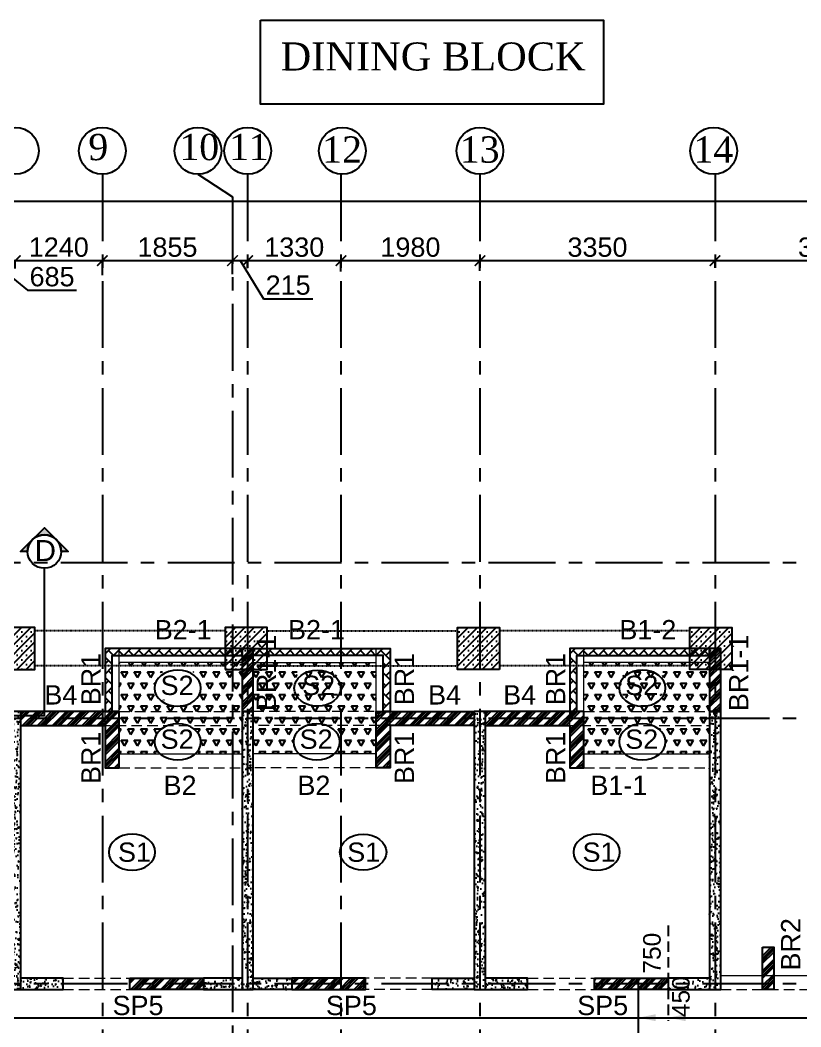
# Model space of a CAD drawing. Header units: inches. Extents: x -1898 to 127651, y -195120 to -109120.
# Drawn here: x 12201 to 23325, y -158818 to -144467 of the extents above; entities that cross this region are included whole.
import ezdxf
from ezdxf.enums import TextEntityAlignment as Align

# ---------------------------------------------------------------- set-up
doc = ezdxf.new("R2010")
doc.units = ezdxf.units.IN
doc.header["$MEASUREMENT"] = 0
for name, pattern in [('CENTER', [50.8, 31.75, -6.35, 6.35, -6.35]), ('DASHED2', [9.525, 6.35, -3.175]), ('Hidden', [3, 2, -1])]:
    doc.linetypes.add(name, pattern=pattern)
for name, color, linetype in [('1 SHEET', 7, 'Continuous'), ('160 R.C. WALL HAT', 8, 'Continuous'), ('160 R.C.WALL', 6, 'Continuous'), ('2', 5, 'Continuous'), ('5', 2, 'Continuous'), ('AR-Column', 40, 'Continuous'), ('AR-Hidden', 251, 'DASHED2'), ('BAL. PARAPET WALL', 4, 'Continuous'), ('BEAM TEXT', 4, 'Continuous'), ('DIM', 251, 'Continuous'), ('GIRD CIR', 1, 'Continuous'), ('GIRD TEXT', 4, 'Continuous'), ('GRID', 8, 'CENTER'), ('GRID DIM', 4, 'Continuous'), ('NON S.WALL HATCH', 8, 'Continuous'), ('NON STRUC R.C.WALL', 6, 'Continuous'), ('NON.STRUC.R.C.WALLS', 1, 'Continuous'), ('PARAPET WALL', 4, 'Continuous'), ('SEC TXT', 11, 'Continuous'), ('Section', 1, 'Continuous'), ('SLAB ARROW', 5, 'Continuous'), ('SLAB DIS', 32, 'Continuous'), ('SPANRAL BEAM', 3, 'Continuous'), ('SUNKEN', 8, 'Continuous')]:
    doc.layers.add(name, color=color, linetype=linetype)
for name, color, linetype, lineweight in [('BEAMS', 3, 'Continuous', 0), ('SLAB CIR', 1, 'Continuous', 25), ('SLAB TXT', 3, 'Continuous', 0)]:
    doc.layers.add(name, color=color, linetype=linetype, lineweight=lineweight)
doc.styles.add('T200', font='sanss___.ttf', dxfattribs={"height": 275})
doc.styles.add('T300', font='sanss___.ttf', dxfattribs={"height": 350})
doc.styles.add('T400', font='romantic.ttf')
doc.dimstyles.new('T 300', dxfattribs={"dimtxt": 275, "dimasz": 150, "dimexe": 1, "dimexo": 0, "dimgap": 50, "dimtad": 1, "dimdec": 0, "dimrnd": 5, "dimdsep": 46, "dimtxsty": 'T200', "dimblk": 'ARCHTICK', "dimcen": 2.5, "dimdle": 1, "dimclrd": 5, "dimclre": 253, "dimclrt": 4, "dimadec": 0, "dimazin": 0, "dimtfac": 1, "dimtdec": 0, "dimtmove": 2, "dimatfit": 3, "dimfxl": 0, "dimarcsym": 0})
pattern_1 = [(45, (2346260.05, -275504.5), (-106.066017, 106.066017), []), (45, (2346295.4, -275504.5), (-106.066017, 106.066017), []), (45, (2346330.76, -275504.5), (-106.066017, 106.066017), []), (45, (2346366.12, -275504.5), (-106.066017, 106.066017), [])]
pattern_2 = [(60, (2301842.9, -380682.11), (-93.75, 162.379763), [93.75, -93.75]), (120, (2301842.9, -380682.11), (-187.5, 1e-07), [93.75, -93.75]), (0, (2301796.02, -380600.92), (93.75, 162.379763), [93.75, -93.75])]
pattern_3 = [(315, (512043.72, 1971634.79), (143.684098, -4e-14), [304.8, -101.6]), (45, (512115.56, 1971562.95), (143.684098, -4e-14), [304.8, -101.6])]
pattern_4 = [(50, (2184721.52, 77472.34), (179.315046, -15.688034), [18.75, -206.25]), (355, (2184721.52, 77472.34), (-34.687833, 188.048033), [15, -165]), (100.4514445, (2184736.47, 77471.03), (144.627212, 172.359998), [15.935048, -175.285528]), (46.1842, (2184721.52, 77522.34), (266.810333, -41.37982), [28.125, -309.375]), (96.635635, (2184743.76, 77518.9), (233.665486, 243.52965), [23.902586, -262.92844]), (351.184164, (2184721.52, 77522.34), (233.665486, 243.52965), [22.5, -247.5]), (21, (2184746.52, 77509.84), (149.226763, -100.654723), [18.75, -206.25]), (326, (2184746.52, 77509.84), (60.828833, 181.287511), [15, -165]), (71.451445, (2184758.96, 77501.45), (210.055594, 80.632788), [15.935047, -175.285528]), (37.5, (2184721.524, 77472.34), (3.0399638, 83.2234635), [0, -163, 0, -167.5, 0, -165.625]), (7.5, (2184721.52, 77472.34), (65.7673844, 98.602928), [0, -95.5, 0, -159.25, 0, -63.125]), (327.5, (2184665.774, 77472.34), (133.455609, -5.638718), [0, -62.5, 0, -195, 0, -258.75]), (317.5, (2184640.77, 77472.34), (145.7965423, 25.0262456), [0, -81.25, 0, -129.5, 0, -183.75])]
pattern_5 = [(45, (-131825.64, 75915.45), (-66.29126, 66.29126), []), (45, (-131759.35, 75915.45), (-66.29126, 66.29126), [0, -93.75])]

# ---------------------------------------------------------------- blocks, each defined once
blk = doc.blocks.new('_ARCHTICK')
at = {"color": 0, "linetype": 'ByBlock', "const_width": 0.15}
blk.add_lwpolyline([(-0.5, -0.5), (0.5, 0.5)], dxfattribs=at)
blk = doc.blocks.new('*D679')
at = {"layer": 'Defpoints', "color": 0}
for p in [(86396, -147049), (3327, -147274, 15), (86396, -147274, 15)]:
    blk.add_point(p, dxfattribs=at)
at = {"layer": 'GRID DIM', "color": 5, "lineweight": -2}
blk.add_line((3326, -147049), (86397, -147049), dxfattribs=at)
at = {"layer": 'GRID DIM', "color": 253, "lineweight": -2}
for p, q in [((3327, -147274), (3327, -147048)), ((86396, -147274), (86396, -147048))]:
    blk.add_line(p, q, dxfattribs=at)
at = {"layer": 'GRID DIM', "color": 5, "lineweight": -2, "xscale": 150, "yscale": 150, "zscale": 150, "rotation": 180}
blk.add_blockref('_ARCHTICK', (3327, -147049), dxfattribs=at)
at = {"layer": 'GRID DIM', "color": 5, "lineweight": -2, "xscale": 150, "yscale": 150, "zscale": 150}
blk.add_blockref('_ARCHTICK', (86396, -147049), dxfattribs=at)
at = {"layer": 'GRID DIM', "color": 4, "insert": (44862, -146857), "char_height": 275, "attachment_point": 5, "style": 'T200'}
blk.add_mtext('83070', dxfattribs=at)
blk = doc.blocks.new('*D686')
at = {"layer": 'Defpoints', "color": 0}
for p in [(12132, -147896), (11447, -148017, 15), (12132, -148009, 15)]:
    blk.add_point(p, dxfattribs=at)
at = {"layer": 'GRID DIM', "color": 5, "lineweight": -2}
for p, q in [((11446, -147896), (12133, -147896)), ((11790, -147896), (12307, -148318)), ((12307, -148318), (13004, -148318))]:
    blk.add_line(p, q, dxfattribs=at)
at = {"layer": 'GRID DIM', "color": 253, "lineweight": -2}
for p, q in [((11447, -148017), (11447, -147895)), ((12132, -148009), (12132, -147895))]:
    blk.add_line(p, q, dxfattribs=at)
at = {"layer": 'GRID DIM', "color": 5, "lineweight": -2, "xscale": 150, "yscale": 150, "zscale": 150, "rotation": 180}
blk.add_blockref('_ARCHTICK', (11447, -147896), dxfattribs=at)
at = {"layer": 'GRID DIM', "color": 5, "lineweight": -2, "xscale": 150, "yscale": 150, "zscale": 150}
blk.add_blockref('_ARCHTICK', (12132, -147896), dxfattribs=at)
at = {"layer": 'GRID DIM', "color": 4, "insert": (12656, -148126), "char_height": 275, "attachment_point": 5, "style": 'T200'}
blk.add_mtext('685', dxfattribs=at)
blk = doc.blocks.new('*D687')
at = {"layer": 'Defpoints', "color": 0}
for p in [(13373, -147896), (12132, -148009, 15), (13373, -148104, 15)]:
    blk.add_point(p, dxfattribs=at)
at = {"layer": 'GRID DIM', "color": 5, "lineweight": -2}
blk.add_line((12131, -147896), (13374, -147896), dxfattribs=at)
at = {"layer": 'GRID DIM', "color": 253, "lineweight": -2}
for p, q in [((12132, -148009), (12132, -147895)), ((13373, -148104), (13373, -147895))]:
    blk.add_line(p, q, dxfattribs=at)
at = {"layer": 'GRID DIM', "color": 5, "lineweight": -2, "xscale": 150, "yscale": 150, "zscale": 150, "rotation": 180}
blk.add_blockref('_ARCHTICK', (12132, -147896), dxfattribs=at)
at = {"layer": 'GRID DIM', "color": 5, "lineweight": -2, "xscale": 150, "yscale": 150, "zscale": 150}
blk.add_blockref('_ARCHTICK', (13373, -147896), dxfattribs=at)
at = {"layer": 'GRID DIM', "color": 4, "insert": (12752, -147705), "char_height": 275, "attachment_point": 5, "style": 'T200'}
blk.add_mtext('1240', dxfattribs=at)
blk = doc.blocks.new('*D688')
at = {"layer": 'Defpoints', "color": 0}
for p in [(15227, -147896), (15227, -148087, 15), (13373, -148104, 15)]:
    blk.add_point(p, dxfattribs=at)
at = {"layer": 'GRID DIM', "color": 5, "lineweight": -2}
blk.add_line((13372, -147896), (15228, -147896), dxfattribs=at)
at = {"layer": 'GRID DIM', "color": 253, "lineweight": -2}
for p, q in [((13373, -148104), (13373, -147895)), ((15227, -148087), (15227, -147895))]:
    blk.add_line(p, q, dxfattribs=at)
at = {"layer": 'GRID DIM', "color": 5, "lineweight": -2, "xscale": 150, "yscale": 150, "zscale": 150, "rotation": 180}
blk.add_blockref('_ARCHTICK', (13373, -147896), dxfattribs=at)
at = {"layer": 'GRID DIM', "color": 5, "lineweight": -2, "xscale": 150, "yscale": 150, "zscale": 150}
blk.add_blockref('_ARCHTICK', (15227, -147896), dxfattribs=at)
at = {"layer": 'GRID DIM', "color": 4, "insert": (14300, -147705), "char_height": 275, "attachment_point": 5, "style": 'T200'}
blk.add_mtext('1855', dxfattribs=at)
blk = doc.blocks.new('*D689')
at = {"layer": 'Defpoints', "color": 0}
for p in [(15442, -147896), (15227, -148087, 15), (15442, -148005, 15)]:
    blk.add_point(p, dxfattribs=at)
at = {"layer": 'GRID DIM', "color": 5, "lineweight": -2}
for p, q in [((15226, -147896), (15443, -147896)), ((15335, -147896), (15670, -148438)), ((15670, -148438), (16371, -148438))]:
    blk.add_line(p, q, dxfattribs=at)
at = {"layer": 'GRID DIM', "color": 253, "lineweight": -2}
for p, q in [((15227, -148087), (15227, -147895)), ((15442, -148005), (15442, -147895))]:
    blk.add_line(p, q, dxfattribs=at)
at = {"layer": 'GRID DIM', "color": 5, "lineweight": -2, "xscale": 150, "yscale": 150, "zscale": 150, "rotation": 180}
blk.add_blockref('_ARCHTICK', (15227, -147896), dxfattribs=at)
at = {"layer": 'GRID DIM', "color": 5, "lineweight": -2, "xscale": 150, "yscale": 150, "zscale": 150}
blk.add_blockref('_ARCHTICK', (15442, -147896), dxfattribs=at)
at = {"layer": 'GRID DIM', "color": 4, "insert": (16020, -148246), "char_height": 275, "attachment_point": 5, "style": 'T200'}
blk.add_mtext('215', dxfattribs=at)
blk = doc.blocks.new('*D690')
at = {"layer": 'Defpoints', "color": 0}
for p in [(16772, -147896), (15442, -148005, 15), (16772, -148051, 15)]:
    blk.add_point(p, dxfattribs=at)
at = {"layer": 'GRID DIM', "color": 5, "lineweight": -2}
blk.add_line((15441, -147896), (16773, -147896), dxfattribs=at)
at = {"layer": 'GRID DIM', "color": 253, "lineweight": -2}
for p, q in [((15442, -148005), (15442, -147895)), ((16772, -148051), (16772, -147895))]:
    blk.add_line(p, q, dxfattribs=at)
at = {"layer": 'GRID DIM', "color": 5, "lineweight": -2, "xscale": 150, "yscale": 150, "zscale": 150, "rotation": 180}
blk.add_blockref('_ARCHTICK', (15442, -147896), dxfattribs=at)
at = {"layer": 'GRID DIM', "color": 5, "lineweight": -2, "xscale": 150, "yscale": 150, "zscale": 150}
blk.add_blockref('_ARCHTICK', (16772, -147896), dxfattribs=at)
at = {"layer": 'GRID DIM', "color": 4, "insert": (16107, -147705), "char_height": 275, "attachment_point": 5, "style": 'T200'}
blk.add_mtext('1330', dxfattribs=at)
blk = doc.blocks.new('*D691')
at = {"layer": 'Defpoints', "color": 0}
for p in [(18752, -147896), (16772, -148051, 15), (18752, -148042, 15)]:
    blk.add_point(p, dxfattribs=at)
at = {"layer": 'GRID DIM', "color": 5, "lineweight": -2}
blk.add_line((16771, -147896), (18753, -147896), dxfattribs=at)
at = {"layer": 'GRID DIM', "color": 253, "lineweight": -2}
for p, q in [((16772, -148051), (16772, -147895)), ((18752, -148042), (18752, -147895))]:
    blk.add_line(p, q, dxfattribs=at)
at = {"layer": 'GRID DIM', "color": 5, "lineweight": -2, "xscale": 150, "yscale": 150, "zscale": 150, "rotation": 180}
blk.add_blockref('_ARCHTICK', (16772, -147896), dxfattribs=at)
at = {"layer": 'GRID DIM', "color": 5, "lineweight": -2, "xscale": 150, "yscale": 150, "zscale": 150}
blk.add_blockref('_ARCHTICK', (18752, -147896), dxfattribs=at)
at = {"layer": 'GRID DIM', "color": 4, "insert": (17762, -147705), "char_height": 275, "attachment_point": 5, "style": 'T200'}
blk.add_mtext('1980', dxfattribs=at)
blk = doc.blocks.new('*D692')
at = {"layer": 'Defpoints', "color": 0}
for p in [(22102, -147896), (18752, -148042, 15), (22102, -147996, 15)]:
    blk.add_point(p, dxfattribs=at)
at = {"layer": 'GRID DIM', "color": 5, "lineweight": -2}
blk.add_line((18751, -147896), (22103, -147896), dxfattribs=at)
at = {"layer": 'GRID DIM', "color": 253, "lineweight": -2}
for p, q in [((18752, -148042), (18752, -147895)), ((22102, -147996), (22102, -147895))]:
    blk.add_line(p, q, dxfattribs=at)
at = {"layer": 'GRID DIM', "color": 5, "lineweight": -2, "xscale": 150, "yscale": 150, "zscale": 150, "rotation": 180}
blk.add_blockref('_ARCHTICK', (18752, -147896), dxfattribs=at)
at = {"layer": 'GRID DIM', "color": 5, "lineweight": -2, "xscale": 150, "yscale": 150, "zscale": 150}
blk.add_blockref('_ARCHTICK', (22102, -147896), dxfattribs=at)
at = {"layer": 'GRID DIM', "color": 4, "insert": (20427, -147705), "char_height": 275, "attachment_point": 5, "style": 'T200'}
blk.add_mtext('3350', dxfattribs=at)
blk = doc.blocks.new('*D693')
at = {"layer": 'Defpoints', "color": 0}
for p in [(25322, -147896), (22102, -147996, 15), (25322, -148052, 15)]:
    blk.add_point(p, dxfattribs=at)
at = {"layer": 'GRID DIM', "color": 5, "lineweight": -2}
blk.add_line((22101, -147896), (25323, -147896), dxfattribs=at)
at = {"layer": 'GRID DIM', "color": 253, "lineweight": -2}
for p, q in [((22102, -147996), (22102, -147895)), ((25322, -148052), (25322, -147895))]:
    blk.add_line(p, q, dxfattribs=at)
at = {"layer": 'GRID DIM', "color": 5, "lineweight": -2, "xscale": 150, "yscale": 150, "zscale": 150, "rotation": 180}
blk.add_blockref('_ARCHTICK', (22102, -147896), dxfattribs=at)
at = {"layer": 'GRID DIM', "color": 5, "lineweight": -2, "xscale": 150, "yscale": 150, "zscale": 150}
blk.add_blockref('_ARCHTICK', (25322, -147896), dxfattribs=at)
at = {"layer": 'GRID DIM', "color": 4, "insert": (23712, -147705), "char_height": 275, "attachment_point": 5, "style": 'T200'}
blk.add_mtext('3220', dxfattribs=at)
blk = doc.blocks.new('A$C02A55DAE')
at = {"layer": 'NON S.WALL HATCH'}
h = blk.add_hatch(dxfattribs=at)
h.set_pattern_fill('SACNCR', color=256, scale=1000)
h.set_pattern_definition(pattern_5)
h.paths.add_polyline_path([(6650, 600), (7250, 600), (7250, 1200), (6650, 1200)])
h = blk.add_hatch(dxfattribs=at)
h.set_pattern_fill('SACNCR', color=256, scale=1000)
h.set_pattern_definition(pattern_5)
h.paths.add_polyline_path([(9960, 600), (10560, 600), (10560, 1200), (9960, 1200)])
h = blk.add_hatch(dxfattribs=at)
h.set_pattern_fill('SACNCR', color=256, scale=1000)
h.set_pattern_definition(pattern_5)
h.paths.add_polyline_path([(13870, 600), (13270, 600), (13270, 1200), (13870, 1200)])
h = blk.add_hatch(dxfattribs=at)
h.set_pattern_fill('SACNCR', color=256, scale=1000)
h.set_pattern_definition(pattern_5)
h.paths.add_polyline_path([(17180, 600), (16580, 600), (16580, 1200), (17180, 1200)])
at = {"layer": 'AR-Column', "color": 4, "elevation": -29}
for points in [[(6650, 600), (7250, 600), (7250, 1200), (6650, 1200)], [(9960, 600), (10560, 600), (10560, 1200), (9960, 1200)], [(13870, 600), (13270, 600), (13270, 1200), (13870, 1200)], [(17180, 600), (16580, 600), (16580, 1200), (17180, 1200)]]:
    blk.add_lwpolyline(points, close=True, dxfattribs=at)
at = {"layer": 'AR-Hidden', "ltscale": 0.009}
for p, q in [((9960, 1150, -29), (7250, 1150, -29)), ((10560, 1150, -29), (13270, 1150, -29)), ((16580, 1150, -29), (13870, 1150, -29)), ((9960, 650, -29), (7250, 650, -29)), ((10560, 650, -29), (13270, 650, -29)), ((16580, 650, -29), (13870, 650, -29))]:
    blk.add_line(p, q, dxfattribs=at)

msp = doc.modelspace()

# ---------------------------------------------------------------- hatches: boundary and pattern name
at = {"layer": '160 R.C. WALL HAT'}
h = msp.add_hatch(dxfattribs=at)
h.set_pattern_fill('AR-CONC', color=256, scale=25)
h.set_pattern_definition(pattern_4)
h.paths.add_polyline_path([(12052.4, -158283.5), (12212.4, -158283.5), (12212.4, -154323.5), (12052.4, -154323.5)])
h = msp.add_hatch(dxfattribs=at)
h.set_pattern_fill('AR-CONC', color=256, scale=25)
h.set_pattern_definition(pattern_4)
h.paths.add_polyline_path([(15522.4, -154323.5), (15362.4, -154323.5), (15362.4, -158283.5), (15522.4, -158283.5)])
h = msp.add_hatch(dxfattribs=at)
h.set_pattern_fill('AR-CONC', color=256, scale=25)
h.set_pattern_definition(pattern_4)
h.paths.add_polyline_path([(18832.4, -154323.5), (18672.4, -154323.5), (18672.4, -158283.5), (18832.4, -158283.5)])
h = msp.add_hatch(dxfattribs=at)
h.set_pattern_fill('AR-CONC', color=256, scale=25)
h.set_pattern_definition(pattern_4)
h.paths.add_polyline_path([(22022.4, -158283.5), (22182.4, -158283.5), (22182.4, -154323.5), (22022.4, -154323.5)])
h = msp.add_hatch(dxfattribs=at)
h.set_pattern_fill('AR-CONC', color=256, scale=25)
h.set_pattern_definition(pattern_4)
h.paths.add_polyline_path([(12812.4, -158123.5), (12812.4, -158283.5), (12212.4, -158283.5), (12212.4, -158123.5)])
h = msp.add_hatch(dxfattribs=at)
h.set_pattern_fill('AR-CONC', color=256, scale=25)
h.set_pattern_definition(pattern_4)
h.paths.add_polyline_path([(15362.4, -158123.5), (14812.4, -158123.5), (14812.4, -158283.5), (15362.4, -158283.5)])
h = msp.add_hatch(dxfattribs=at)
h.set_pattern_fill('AR-CONC', color=256, scale=25)
h.set_pattern_definition(pattern_4)
h.paths.add_polyline_path([(16072.4, -158123.5), (15522.4, -158123.5), (15522.4, -158283.5), (16072.4, -158283.5)])
h = msp.add_hatch(dxfattribs=at)
h.set_pattern_fill('AR-CONC', color=256, scale=25)
h.set_pattern_definition(pattern_4)
h.paths.add_polyline_path([(18072.4, -158123.5), (18072.4, -158283.5), (18672.4, -158283.5), (18672.4, -158123.5)])
h = msp.add_hatch(dxfattribs=at)
h.set_pattern_fill('AR-CONC', color=256, scale=25)
h.set_pattern_definition(pattern_4)
h.paths.add_polyline_path([(19432.4, -158283.5), (19432.4, -158123.5), (18832.4, -158123.5), (18832.4, -158283.5)])
h = msp.add_hatch(dxfattribs=at)
h.set_pattern_fill('AR-CONC', color=256, scale=25)
h.set_pattern_definition(pattern_4)
h.paths.add_polyline_path([(22022.4, -158123.5), (21432.4, -158123.5), (21432.4, -158283.5), (22022.4, -158283.5)])
at = {"layer": 'BAL. PARAPET WALL'}
h = msp.add_hatch(dxfattribs=at)
h.set_pattern_fill('AR-HBONE', color=256, angle=-90, style=0)
h.set_pattern_definition(pattern_3)
h.paths.add_polyline_path([(15362.4, -153523.5), (15362.4, -153423.5), (13412.4, -153423.5), (13412.4, -154323.5), (13512.4, -154323.5), (13512.4, -153523.5)])
h = msp.add_hatch(dxfattribs=at)
h.set_pattern_fill('AR-HBONE', color=256, angle=-90, style=0)
h.set_pattern_definition(pattern_3)
h.paths.add_polyline_path([(15522.4, -153523.5), (15522.4, -153423.5), (17472.4, -153423.5), (17472.4, -154323.5), (17372.4, -154323.5), (17372.4, -153523.5)])
h = msp.add_hatch(dxfattribs=at)
h.set_pattern_fill('AR-HBONE', color=256, angle=-90, style=0)
h.set_pattern_definition([(315, (518663.72, 1971634.79), (143.684098, -4e-14), [304.8, -101.6]), (45, (518735.56, 1971562.95), (143.684098, -4e-14), [304.8, -101.6])])
h.paths.add_polyline_path([(22022.4, -153523.5), (22022.4, -153423.5), (20032.4, -153423.5), (20032.4, -154323.5), (20132.4, -154323.5), (20132.4, -153523.5)])
at = {"layer": 'NON STRUC R.C.WALL'}
h = msp.add_hatch(dxfattribs=at)
h.set_pattern_fill('ANSI34', color=1, scale=200)
h.set_pattern_definition([(45, (2346260.05, -275544.5), (-106.066017, 106.066017), []), (45, (2346295.4, -275544.5), (-106.066017, 106.066017), []), (45, (2346330.76, -275544.5), (-106.066017, 106.066017), []), (45, (2346366.12, -275544.5), (-106.066017, 106.066017), [])])
h.paths.add_polyline_path([(15362.4, -154323.5), (15522.4, -154323.5), (15522.4, -153423.5), (15362.4, -153423.5)])
h = msp.add_hatch(dxfattribs=at)
h.set_pattern_fill('ANSI34', color=1, scale=200)
h.set_pattern_definition([(45, (2346300.05, -275544.5), (-106.066017, 106.066017), []), (45, (2346335.4, -275544.5), (-106.066017, 106.066017), []), (45, (2346370.76, -275544.5), (-106.066017, 106.066017), []), (45, (2346406.12, -275544.5), (-106.066017, 106.066017), [])])
h.paths.add_polyline_path([(22022.4, -154323.5), (22182.4, -154323.5), (22182.4, -153423.5), (22022.4, -153423.5)])
h = msp.add_hatch(dxfattribs=at)
h.set_pattern_fill('ANSI34', color=1, scale=200)
h.set_pattern_definition(pattern_1)
h.paths.add_polyline_path([(12212.4, -154523.5), (13412.4, -154523.5), (13412.4, -155123.5), (13612.4, -155123.5), (13612.4, -154323.5), (12212.4, -154323.5)])
h = msp.add_hatch(dxfattribs=at)
h.set_pattern_fill('ANSI34', color=1, scale=200)
h.set_pattern_definition(pattern_1)
h.paths.add_polyline_path([(18672.4, -154523.5), (17472.4, -154523.5), (17472.4, -155123.5), (17272.4, -155123.5), (17272.4, -154323.5), (18672.4, -154323.5)])
h = msp.add_hatch(dxfattribs=at)
h.set_pattern_fill('ANSI34', color=1, scale=200)
h.set_pattern_definition(pattern_1)
h.paths.add_polyline_path([(18832.4, -154523.5), (20032.4, -154523.5), (20032.4, -155123.5), (20232.4, -155123.5), (20232.4, -154323.5), (18832.4, -154323.5)])
h = msp.add_hatch(dxfattribs=at)
h.set_pattern_fill('ANSI34', color=1, scale=200)
h.set_pattern_definition([(45, (2351000.05, -276104.5), (-106.066017, 106.066017), []), (45, (2351035.4, -276104.5), (-106.066017, 106.066017), []), (45, (2351070.76, -276104.5), (-106.066017, 106.066017), []), (45, (2351106.12, -276104.5), (-106.066017, 106.066017), [])])
h.paths.add_polyline_path([(22780.4, -157683.5), (22940.4, -157683.5), (22940.4, -158283.5), (22780.4, -158283.5)])
h = msp.add_hatch(dxfattribs=at)
h.set_pattern_fill('ANSI34', color=1, scale=200)
h.set_pattern_definition(pattern_1)
h.paths.add_polyline_path([(13762.4, -158123.5), (14812.4, -158123.5), (14812.4, -158283.5), (13762.4, -158283.5)])
h = msp.add_hatch(dxfattribs=at)
h.set_pattern_fill('ANSI34', color=1, scale=200)
h.set_pattern_definition(pattern_1)
h.paths.add_polyline_path([(17122.4, -158123.5), (16072.4, -158123.5), (16072.4, -158283.5), (17122.4, -158283.5)])
h = msp.add_hatch(dxfattribs=at)
h.set_pattern_fill('ANSI34', color=1, scale=200)
h.set_pattern_definition(pattern_1)
h.paths.add_polyline_path([(20382.4, -158123.5), (21432.4, -158123.5), (21432.4, -158283.5), (20382.4, -158283.5)])
at = {"layer": 'Section'}
h = msp.add_hatch(color=30, dxfattribs=at)
edge = h.paths.add_edge_path()
edge.add_line((12307.2, -152041.7), (12207.9, -152041.7))
edge.add_line((12207.9, -152041.7), (12546.9, -151702.7))
edge.add_line((12546.9, -151702.7), (12885.9, -152041.7))
edge.add_line((12885.9, -152041.7), (12786.6, -152041.7))
edge.add_arc((12546.9, -152041.7), 239.7, 0, 180)
at = {"layer": 'SUNKEN'}
h = msp.add_hatch(dxfattribs=at)
h.set_pattern_fill('TRIANG', color=256, scale=500)
h.set_pattern_definition(pattern_2)
h.paths.add_polyline_path([(15362.4, -153623.5), (13612.4, -153623.5), (13612.4, -154323.5), (15362.4, -154323.5)])
edge = h.paths.add_edge_path(flags=16)
edge.add_ellipse((14446.3, -153949.2), major_axis=(331, 0), ratio=0.77685, start_angle=0, end_angle=360, ccw=False)
h.paths.add_polyline_path([(15362.4, -154323.5), (13612.4, -154323.5), (13612.4, -154523.5), (15362.4, -154523.5)])
h.paths.add_polyline_path([(14130.9, -153736.1), (14130.9, -154167.3), (14736, -154167.3), (14736, -153736.1)], flags=0)
h.paths.add_polyline_path([(14588, -154523.5), (14597.5, -154527.1), (14609.8, -154532.2), (14621.8, -154537.8), (14633.5, -154543.7), (14644.8, -154550.1), (14655.8, -154556.7), (14666.4, -154563.8), (14676.7, -154571.2), (14686.5, -154578.9), (14695.9, -154586.9), (14704.8, -154595.2), (14713.3, -154603.8), (14721.3, -154612.7), (14728.8, -154621.8), (14735.9, -154631.2), (14742.4, -154640.8), (14748.3, -154650.6), (14753.8, -154660.6), (14758.7, -154670.7), (14763, -154681), (14766.8, -154691.5), (14770, -154702), (14772.6, -154712.7), (14774.7, -154723.4), (14776.2, -154734.2), (14777, -154745), (14777.3, -154755.8), (14777, -154766.7), (14776.2, -154777.5), (14774.7, -154788.3), (14772.6, -154799), (14770, -154809.6), (14766.8, -154820.2), (14763, -154830.6), (14758.7, -154840.9), (14753.8, -154851.1), (14748.3, -154861.1), (14742.4, -154870.9), (14735.9, -154880.5), (14728.8, -154889.8), (14721.3, -154899), (14713.3, -154907.8), (14704.8, -154916.5), (14695.9, -154924.8), (14686.5, -154932.8), (14676.7, -154940.5), (14666.4, -154947.9), (14655.8, -154954.9), (14644.8, -154961.6), (14641.5, -154923.5), (15362.4, -154923.5), (15362.4, -154523.5)])
h.paths.add_polyline_path([(14301.4, -154524.7), (14304.7, -154523.5), (13612.4, -154523.5), (13612.4, -154923.5), (14251.2, -154923.5), (14242.3, -154958.3), (14231.5, -154951.4), (14221.1, -154944.2), (14211.1, -154936.7), (14201.5, -154928.8), (14192.3, -154920.7), (14183.6, -154912.2), (14175.3, -154903.4), (14167.5, -154894.4), (14160.3, -154885.2), (14153.5, -154875.7), (14147.3, -154866), (14141.5, -154856.1), (14136.4, -154846), (14131.8, -154835.8), (14127.7, -154825.4), (14124.2, -154814.9), (14121.3, -154804.3), (14118.9, -154793.6), (14117.2, -154782.9), (14116, -154772.1), (14115.4, -154761.3), (14115.4, -154750.4), (14116, -154739.6), (14117.2, -154728.8), (14118.9, -154718), (14121.3, -154707.3), (14124.2, -154696.7), (14127.7, -154686.2), (14131.8, -154675.9), (14136.4, -154665.6), (14141.5, -154655.6), (14147.3, -154645.7), (14153.5, -154636), (14160.3, -154626.5), (14167.5, -154617.2), (14175.3, -154608.2), (14183.6, -154599.5), (14192.3, -154591), (14201.5, -154582.8), (14211.1, -154575), (14221.1, -154567.4), (14231.5, -154560.2), (14242.3, -154553.4), (14253.5, -154546.9), (14265, -154540.7), (14276.8, -154535), (14289, -154529.6)])
h = msp.add_hatch(dxfattribs=at)
h.set_pattern_fill('TRIANG', color=256, scale=500)
h.set_pattern_definition(pattern_2)
h.paths.add_polyline_path([(15522.4, -153623.5), (17272.4, -153623.5), (17272.4, -154323.5), (15522.4, -154323.5)])
edge = h.paths.add_edge_path(flags=16)
edge.add_ellipse((16438.4, -153949.2), major_axis=(-331, 0), ratio=0.77685, start_angle=0, end_angle=360)
h.paths.add_polyline_path([(15522.4, -154323.5), (17272.4, -154323.5), (17272.4, -154523.5), (15522.4, -154523.5)])
h.paths.add_polyline_path([(16753.9, -153736.1), (16753.9, -154167.3), (16148.8, -154167.3), (16148.8, -153736.1)], flags=16)
h.paths.add_polyline_path([(16630.3, -154958.7), (16622, -154923.5), (17272.4, -154923.5), (17272.4, -154523.5), (16568.5, -154523.5), (16575, -154525.9), (16586.6, -154530.6), (16597.9, -154535.7), (16609, -154541.2), (16619.8, -154546.9), (16630.3, -154553), (16640.4, -154559.4), (16650.2, -154566.1), (16659.7, -154573.1), (16668.8, -154580.4), (16677.5, -154588), (16685.9, -154595.8), (16693.8, -154603.9), (16701.3, -154612.2), (16708.4, -154620.7), (16715.1, -154629.5), (16721.3, -154638.4), (16727, -154647.5), (16732.3, -154656.8), (16737.1, -154666.3), (16741.4, -154675.9), (16745.2, -154685.6), (16748.6, -154695.4), (16751.4, -154705.4), (16753.7, -154715.4), (16755.5, -154725.4), (16756.8, -154735.5), (16757.6, -154745.7), (16757.8, -154755.8), (16757.6, -154766), (16756.8, -154776.1), (16755.5, -154786.2), (16753.7, -154796.3), (16751.4, -154806.3), (16748.6, -154816.2), (16745.2, -154826.1), (16741.4, -154835.8), (16737.1, -154845.4), (16732.3, -154854.8), (16727, -154864.1), (16721.3, -154873.2), (16715.1, -154882.2), (16708.4, -154890.9), (16701.3, -154899.5), (16693.8, -154907.8), (16685.9, -154915.9), (16677.5, -154923.7), (16668.8, -154931.3), (16659.7, -154938.6), (16650.2, -154945.6), (16640.4, -154952.3)])
h.paths.add_polyline_path([(16231.7, -154923.5), (16228.6, -154961.7), (16218.3, -154955.5), (16208.3, -154948.9), (16198.6, -154942.1), (16189.3, -154934.9), (16180.4, -154927.5), (16171.9, -154919.8), (16163.7, -154911.9), (16156, -154903.7), (16148.7, -154895.2), (16141.8, -154886.6), (16135.4, -154877.7), (16129.4, -154868.7), (16123.9, -154859.5), (16118.9, -154850.1), (16114.3, -154840.6), (16110.2, -154830.9), (16106.7, -154821.2), (16103.6, -154811.3), (16101, -154801.3), (16099, -154791.3), (16097.4, -154781.2), (16096.4, -154771.1), (16095.9, -154760.9), (16095.9, -154750.8), (16096.4, -154740.6), (16097.4, -154730.5), (16099, -154720.4), (16101, -154710.3), (16103.6, -154700.4), (16106.7, -154690.5), (16110.2, -154680.7), (16114.3, -154671.1), (16118.9, -154661.6), (16123.9, -154652.2), (16129.4, -154643), (16135.4, -154633.9), (16141.8, -154625.1), (16148.7, -154616.4), (16156, -154608), (16163.7, -154599.8), (16171.9, -154591.8), (16180.4, -154584.2), (16189.3, -154576.7), (16198.6, -154569.6), (16208.3, -154562.7), (16218.3, -154556.2), (16228.6, -154549.9), (16239.2, -154544), (16250.1, -154538.4), (16261.3, -154533.1), (16272.8, -154528.2), (16284.5, -154523.7), (16285, -154523.5), (15522.4, -154523.5), (15522.4, -154923.5)])
h = msp.add_hatch(dxfattribs=at)
h.set_pattern_fill('TRIANG', color=256, scale=500)
h.set_pattern_definition(pattern_2)
h.paths.add_polyline_path([(22022.4, -153623.5), (20232.4, -153623.5), (20232.4, -154323.5), (22022.4, -154323.5)])
edge = h.paths.add_edge_path(flags=16)
edge.add_ellipse((21066.3, -153949.2), major_axis=(331, 0), ratio=0.77685, start_angle=0, end_angle=360, ccw=False)
h.paths.add_polyline_path([(22022.4, -154323.5), (20232.4, -154323.5), (20232.4, -154523.5), (22022.4, -154523.5)])
h.paths.add_polyline_path([(20750.9, -154167.3), (21356, -154167.3), (21356, -153736.1), (20750.9, -153736.1)], flags=16)
h.paths.add_polyline_path([(21264.4, -154961.9), (21261.5, -154923.5), (22022.4, -154923.5), (22022.4, -154523.5), (21208, -154523.5), (21211.9, -154524.9), (21222.9, -154529.3), (21233.6, -154533.9), (21244.1, -154538.9), (21254.4, -154544.2), (21264.4, -154549.8), (21274.1, -154555.6), (21283.5, -154561.8), (21292.7, -154568.2), (21301.5, -154574.9), (21310, -154581.8), (21318.1, -154588.9), (21325.9, -154596.3), (21333.4, -154603.9), (21340.5, -154611.7), (21347.2, -154619.7), (21353.5, -154628), (21359.4, -154636.3), (21364.9, -154644.9), (21370, -154653.6), (21374.7, -154662.4), (21379, -154671.4), (21382.8, -154680.5), (21386.2, -154689.7), (21389.1, -154698.9), (21391.6, -154708.3), (21393.7, -154717.7), (21395.3, -154727.2), (21396.4, -154736.7), (21397.1, -154746.3), (21397.3, -154755.8), (21397.1, -154765.4), (21396.4, -154774.9), (21395.3, -154784.5), (21393.7, -154793.9), (21391.6, -154803.4), (21389.1, -154812.7), (21386.2, -154822), (21382.8, -154831.2), (21379, -154840.3), (21374.7, -154849.2), (21370, -154858.1), (21364.9, -154866.8), (21359.4, -154875.3), (21353.5, -154883.7), (21347.2, -154891.9), (21340.5, -154899.9), (21333.4, -154907.7), (21325.9, -154915.4), (21318.1, -154922.7), (21310, -154929.9), (21301.5, -154936.8), (21292.7, -154943.5), (21283.5, -154949.9), (21274.1, -154956)])
h.paths.add_polyline_path([(20871.2, -154923.5), (20863.4, -154959), (20853.8, -154953), (20844.6, -154946.7), (20835.6, -154940.2), (20826.9, -154933.4), (20818.6, -154926.3), (20810.6, -154919.1), (20803, -154911.6), (20795.7, -154903.9), (20788.8, -154895.9), (20782.3, -154887.8), (20776.2, -154879.5), (20770.4, -154871.1), (20765.1, -154862.5), (20760.2, -154853.7), (20755.8, -154844.8), (20751.7, -154835.7), (20748.1, -154826.6), (20745, -154817.4), (20742.2, -154808), (20740, -154798.7), (20738.1, -154789.2), (20736.8, -154779.7), (20735.9, -154770.2), (20735.4, -154760.6), (20735.4, -154751.1), (20735.9, -154741.5), (20736.8, -154732), (20738.1, -154722.5), (20740, -154713), (20742.2, -154703.6), (20745, -154694.3), (20748.1, -154685.1), (20751.7, -154675.9), (20755.8, -154666.9), (20760.2, -154658), (20765.1, -154649.2), (20770.4, -154640.6), (20776.2, -154632.1), (20782.3, -154623.8), (20788.8, -154615.7), (20795.7, -154607.8), (20803, -154600.1), (20810.6, -154592.6), (20818.6, -154585.3), (20826.9, -154578.3), (20835.6, -154571.5), (20844.6, -154565), (20853.8, -154558.7), (20863.4, -154552.7), (20873.3, -154547), (20883.4, -154541.5), (20893.8, -154536.4), (20904.4, -154531.6), (20915.2, -154527), (20924.6, -154523.5), (20232.4, -154523.5), (20232.4, -154923.5)])

# ---------------------------------------------------------------- linework, layer by layer
at = {"layer": '160 R.C.WALL'}
for p, q in [((15362.4, -158123.5, 14.7), (14812.4, -158123.5, 14.7)), ((14812.4, -158123.5, 14.7), (14812.4, -158283.5, 14.7)), ((15522.4, -158123.5, 14.7), (16072.4, -158123.5, 14.7)), ((16072.4, -158123.5, 14.7), (16072.4, -158284.1, 14.7)), ((22022.4, -158123.5, 14.7), (21432.4, -158123.5, 14.7)), ((21432.4, -158123.5, 14.7), (21432.4, -158283.5, 14.7)), ((14812.4, -158283.5, 14.7), (15362.4, -158283.5, 14.7)), ((16072.4, -158283.5, 14.7), (15522.4, -158283.5, 14.7)), ((21432.4, -158283.5, 14.7), (22022.4, -158283.5, 14.7))]:
    msp.add_line(p, q, dxfattribs=at)
at = {"layer": '160 R.C.WALL', "elevation": 14.7}
for points in [[(12052.4, -158283.5), (12212.4, -158283.5), (12212.4, -154323.5), (12052.4, -154323.5)], [(15362.4, -158283.5), (15522.4, -158283.5), (15522.4, -154323.5), (15362.4, -154323.5)], [(18672.4, -158283.5), (18832.4, -158283.5), (18832.4, -154323.5), (18672.4, -154323.5)], [(22022.4, -158283.5), (22182.4, -158283.5), (22182.4, -154323.5), (22022.4, -154323.5)]]:
    msp.add_lwpolyline(points, close=True, dxfattribs=at)
for points in [[(12212.4, -158283.5), (12812.4, -158283.5), (12812.4, -158123.5), (12212.4, -158123.5)], [(18672.4, -158283.5), (18072.4, -158283.5), (18072.4, -158123.5), (18672.4, -158123.5)], [(18832.4, -158283.5), (19432.4, -158283.5), (19432.4, -158123.5), (18832.4, -158123.5)]]:
    msp.add_lwpolyline(points, dxfattribs=at)
at = {"layer": '2', "color": 1}
msp.add_lwpolyline([(15627.7, -144467.4), (20513.9, -144467.4), (20513.9, -145664.2), (15627.7, -145664.2)], close=True, dxfattribs=at)
at = {"layer": '2', "color": 7}
for points in [[(21257.8, -158637, 14.7), (21007.8, -158687, 14.7), (21257.8, -158737, 14.7)], [(21685.5, -158637, 14.7), (21435.5, -158687, 14.7), (21685.5, -158737, 14.7)]]:
    msp.add_solid(points, dxfattribs=at)
at = {"layer": '5', "linetype": 'Hidden', "ltscale": 75}
msp.add_line((21435.5, -157373.5, 14.7), (21435.5, -158733.5, 14.7), dxfattribs=at)
at = {"layer": '5'}
msp.add_line((21007.8, -158123.5, 14.7), (21007.8, -160243.5, 14.7), dxfattribs=at)
at = {"layer": 'BAL. PARAPET WALL', "elevation": 14.7}
for points in [[(15362.4, -153523.5), (15362.4, -153423.5), (13412.4, -153423.5), (13412.4, -154323.5), (13512.4, -154323.5), (13512.4, -153523.5), (15362.4, -153523.5)], [(15522.4, -153523.5), (15522.4, -153423.5), (17472.4, -153423.5), (17472.4, -154323.5), (17372.4, -154323.5), (17372.4, -153523.5), (15522.4, -153523.5)], [(22022.4, -153523.5), (22022.4, -153423.5), (20032.4, -153423.5), (20032.4, -154323.5), (20132.4, -154323.5), (20132.4, -153523.5), (22022.4, -153523.5)]]:
    msp.add_lwpolyline(points, dxfattribs=at)
at = {"layer": 'BEAMS', "color": 4, "linetype": 'Continuous', "ltscale": 0.01}
for p, q in [((13412.4, -155123.5, 14.7), (13412.4, -153423.5, 14.7)), ((15362.4, -153423.5, 14.7), (13412.4, -153423.5, 14.7)), ((13612.4, -155123.5, 14.7), (13612.4, -153423.5, 14.7)), ((15522.4, -153423.5, 14.7), (17472.4, -153423.5, 14.7)), ((17272.4, -155123.5, 14.7), (17272.4, -153423.5, 14.7)), ((17472.4, -155123.5, 14.7), (17472.4, -153423.5, 14.7)), ((20032.4, -155123.5, 14.7), (20032.4, -153423.5, 14.7)), ((22022.4, -153423.5, 14.7), (20032.4, -153423.5, 14.7)), ((20232.4, -155123.5, 14.7), (20232.4, -153423.5, 14.7)), ((15362.4, -153623.5, 14.7), (13612.4, -153623.5, 14.7)), ((15522.4, -153623.5, 14.7), (17272.4, -153623.5, 14.7)), ((22022.4, -153623.5, 14.7), (20232.4, -153623.5, 14.7)), ((12212.4, -154323.5, 14.7), (13612.4, -154323.5, 14.7)), ((18672.4, -154323.5, 14.7), (17474.1, -154323.5, 14.7)), ((18832.4, -154323.5, 14.7), (20232.4, -154323.5, 14.7)), ((13612.4, -154923.5, 14.7), (15362.4, -154923.5, 14.7)), ((17272.4, -154923.5, 14.7), (15522.4, -154923.5, 14.7)), ((20232.4, -154923.5, 14.7), (22022.4, -154923.5, 14.7)), ((22182.4, -158083.5, 14.7), (25242.4, -158083.5, 14.7))]:
    msp.add_line(p, q, dxfattribs=at)
at = {"layer": 'BEAMS', "linetype": 'Hidden', "ltscale": 75}
for p, q in [((13612.4, -154323.5, 14.7), (15362.4, -154323.5, 14.7)), ((17472.4, -154323.5, 14.7), (15522.4, -154323.5, 14.7)), ((20232.4, -154323.5, 14.7), (22022.4, -154323.5, 14.7)), ((12212.4, -154523.5, 14.7), (15362.4, -154523.5, 14.7)), ((18672.4, -154523.5, 14.7), (15522.4, -154523.5, 14.7)), ((18832.4, -154523.5, 14.7), (22022.4, -154523.5, 14.7)), ((13612.4, -155123.5, 14.7), (15362.4, -155123.5, 14.7)), ((17272.4, -155123.5, 14.7), (15522.4, -155123.5, 14.7)), ((20232.4, -155123.5, 14.7), (22022.4, -155123.5, 14.7)), ((12812.4, -158123.5, 14.7), (14812.4, -158123.5, 14.7)), ((18072.4, -158123.5, 14.7), (16072.4, -158123.5, 14.7)), ((19432.4, -158123.5, 14.7), (21432.4, -158123.5, 14.7)), ((12812.4, -158283.5, 14.7), (14812.4, -158283.5, 14.7)), ((18072.4, -158283.5, 14.7), (16072.4, -158283.5, 14.7)), ((19432.4, -158283.5, 14.7), (21432.4, -158283.5, 14.7)), ((22182.4, -158283.5, 14.7), (25242.4, -158283.5, 14.7))]:
    msp.add_line(p, q, dxfattribs=at)
at = {"layer": 'GIRD CIR'}
for centre in [(12132.4, -146330, 14.7), (13372.6, -146330, 14.7), (14734.9, -146330, 29.5), (15442.4, -146330, 14.7), (16792.4, -146330, 14.7), (18752.4, -146330, 14.7), (22082.4, -146330, 14.7)]:
    msp.add_circle(centre, 333.3, dxfattribs=at)
at = {"layer": 'GRID', "ltscale": 30}
for p, q in [((13372.6, -146663.3, 14.7), (13372.6, -178683.9, 14.7)), ((14734.9, -146663.3, 29.5), (15227.4, -146988.2, 14.7)), ((15442.4, -146663.3, 14.7), (15442.4, -178683.9, 14.7)), ((16772.4, -146663.3, 14.7), (16772.4, -178683.9, 14.7)), ((18752.4, -146663.3, 14.7), (18752.4, -178683.9, 14.7)), ((22102.4, -146663.3, 14.7), (22102.4, -178683.9, 14.7)), ((15227.4, -146988.2, 14.7), (15227.4, -178683.9, 14.7)), ((86883.8, -152203.6, 14.7), (739.5, -152203.6, 14.7)), ((86883.8, -154423.5, 14.7), (739.5, -154423.5, 14.7)), ((86883.8, -158203.5, 14.7), (739.5, -158203.5, 14.7))]:
    msp.add_line(p, q, dxfattribs=at)
at = {"layer": 'NON.STRUC.R.C.WALLS', "elevation": 14.7}
for points in [[(15362.4, -154323.5), (15522.4, -154323.5), (15522.4, -153423.5), (15362.4, -153423.5)], [(22022.4, -154323.5), (22182.4, -154323.5), (22182.4, -153423.5), (22022.4, -153423.5)], [(22780.4, -157683.5), (22940.4, -157683.5), (22940.4, -158283.5), (22780.4, -158283.5)], [(13762.4, -158123.5), (14812.4, -158123.5), (14812.4, -158283.5), (13762.4, -158283.5)], [(17122.4, -158123.5), (16072.4, -158123.5), (16072.4, -158283.5), (17122.4, -158283.5)], [(20382.4, -158123.5), (21432.4, -158123.5), (21432.4, -158283.5), (20382.4, -158283.5)]]:
    msp.add_lwpolyline(points, close=True, dxfattribs=at)
for points in [[(12212.4, -154523.5), (13412.4, -154523.5), (13412.4, -155123.5), (13612.4, -155123.5), (13612.4, -154323.5), (12212.4, -154323.5)], [(18672.4, -154523.5), (17472.4, -154523.5), (17472.4, -155123.5), (17272.4, -155123.5), (17272.4, -154323.5), (18672.4, -154323.5)], [(18832.4, -154523.5), (20032.4, -154523.5), (20032.4, -155123.5), (20232.4, -155123.5), (20232.4, -154323.5), (18832.4, -154323.5)]]:
    msp.add_lwpolyline(points, dxfattribs=at)
at = {"layer": 'PARAPET WALL'}
for p, q in [((13412.4, -155123.5, 14.7), (13612.4, -155123.5, 14.7)), ((17472.4, -155123.5, 14.7), (17272.4, -155123.5, 14.7)), ((20032.4, -155123.5, 14.7), (20232.4, -155123.5, 14.7))]:
    msp.add_line(p, q, dxfattribs=at)
at = {"layer": 'Section', "color": 30}
msp.add_lwpolyline([(12307.2, -152041.7), (12207.9, -152041.7), (12546.9, -151702.7), (12885.9, -152041.7), (12786.6, -152041.7, 1)], format="xyb", close=True, dxfattribs=at)
msp.add_lwpolyline([(8275.3, -152281.4), (8275.3, -154381.1), (12546.9, -154381.1), (12546.9, -152281.4)], dxfattribs=at)
msp.add_circle((12546.9, -152041.7), 239.7, dxfattribs=at)
at = {"layer": 'SLAB ARROW'}
msp.add_line((5592.4, -158687, 14.7), (37919.3, -158687, 14.7), dxfattribs=at)
at = {"layer": 'SLAB CIR', "extrusion": (0, 0, -1)}
for centre in [(14446.3, -153989.2, -0.7), (21066.3, -153989.2, -0.7), (14446.3, -154755.8, -0.7), (16426.8, -154755.8, -0.7), (21066.3, -154755.8, -0.7), (13795.3, -156326.6, -0.7), (20415.3, -156326.6, -0.7)]:
    msp.add_ellipse(centre, major_axis=(331, 0), ratio=0.77685, dxfattribs=at)
at = {"layer": 'SLAB CIR'}
for centre in [(16438.4, -153989.2, -0.7), (17089.5, -156326.6, -0.7)]:
    msp.add_ellipse(centre, major_axis=(-331, 0), ratio=0.77685, dxfattribs=at)

# ---------------------------------------------------------------- block references
at = {"layer": 'DIM', "color": 1}
msp.add_blockref('A$C02A55DAE', (5162.4, -154323.5, 29.5), dxfattribs=at)

# ---------------------------------------------------------------- texts
at = {"layer": '1 SHEET', "color": 4, "ltscale": 7, "style": 'T400'}
msp.add_text('DINING BLOCK', height=400, dxfattribs=at).set_placement((15912.6, -145185.3))
at = {"layer": 'BEAM TEXT', "style": 'T300'}
for s, p in [('B2-1', (14119, -153293.5)), ('B2-1', (16017.7, -153293.5)), ('B1-2', (20739, -153293.5)), ('B4', (12545.7, -154222.6)), ('B4', (18013.5, -154222.6)), ('B4', (19083.2, -154222.6)), ('B2', (14244.5, -155511.7)), ('B2', (16152, -155511.7)), ('B1-1', (20326.2, -155511.7))]:
    msp.add_text(s, height=275, dxfattribs=at).set_placement(p)
for s, p in [('BR1-1', (15845.9, -154315.9)), ('BR1-1', (22575.9, -154315.9)), ('BR1', (13347.5, -154233.6)), ('BR1', (17812.3, -154233.6)), ('BR1', (19967.5, -154233.6)), ('BR1', (13347.5, -155355.8)), ('BR1', (17812.3, -155355.8)), ('BR1', (19967.5, -155355.8)), ('BR2', (23317.5, -158014.6))]:
    msp.add_text(s, height=275, rotation=90, dxfattribs=at).set_placement(p)
at = {"layer": 'GIRD TEXT', "ltscale": 7, "style": 'T400'}
for s, p in [('10', (14470, -146463.3)), ('9', (13173.1, -146463.3)), ('11', (15177.5, -146463.3)), ('12', (16505.4, -146499.3)), ('13', (18465.4, -146499.3)), ('14', (21795.4, -146499.3))]:
    msp.add_text(s, height=375, dxfattribs=at).set_placement(p)
at = {"layer": 'SEC TXT', "color": 4, "style": 'T300'}
msp.add_text('D', height=300, dxfattribs=at).set_placement((12560.7, -152028.7), align=Align.MIDDLE_CENTER)
at = {"layer": 'SLAB DIS', "style": 'T200'}
for s, p in [('750', (21327.7, -158058.7)), ('450', (21740.3, -158678.7))]:
    msp.add_text(s, height=250, rotation=90, dxfattribs=at).set_placement(p)
at = {"layer": 'SLAB TXT', "style": 'T300'}
for s, p in [('S2', (14202.7, -154087.2)), ('S2', (16219.5, -154087.2)), ('S2', (20822.7, -154087.2)), ('S2', (14202.7, -154853.8)), ('S2', (16183.2, -154853.8)), ('S2', (20822.7, -154853.8)), ('S1', (13594.9, -156464.6)), ('S1', (16861.9, -156464.6)), ('S1', (20214.9, -156464.6))]:
    msp.add_text(s, height=275, dxfattribs=at).set_placement(p)
at = {"layer": 'SPANRAL BEAM', "style": 'T300'}
for p in [(13518.2, -158649.9), (16558.2, -158649.9), (20138.2, -158649.9)]:
    msp.add_text('SP5', height=275, dxfattribs=at).set_placement(p)

# ---------------------------------------------------------------- dimensions: what is measured, and where the dimension line sits
at = {"layer": 'GRID DIM'}
for base, p1, p2, picture, middle in [((86396, -147049), (3327.4, -147273.7, 14.7), (86396, -147273.7, 14.7), '*D679', (44861.7, -146857.2)), ((13372.6, -147896.4), (12132.4, -148009, 14.7), (13372.6, -148104.2, 14.7), '*D687', (12752.5, -147704.7)), ((15227.4, -147896.4), (13372.6, -148104.2, 14.7), (15227.4, -148087.2, 14.7), '*D688', (14300, -147704.7)), ((16772.4, -147896.4), (15442.4, -148004.5, 14.7), (16772.4, -148050.8, 14.7), '*D690', (16107.4, -147704.5)), ((18752.4, -147896.4), (16772.4, -148050.8, 14.7), (18752.4, -148042.3, 14.7), '*D691', (17762.4, -147704.7)), ((22102.4, -147896.4), (18752.4, -148042.3, 14.7), (22102.4, -147995.7, 14.7), '*D692', (20427.4, -147704.5)), ((25322.4, -147896.4), (22102.4, -147995.7, 14.7), (25322.4, -148051.5, 14.7), '*D693', (23712.4, -147704.5))]:
    dim = msp.add_linear_dim(base=base, p1=p1, p2=p2, dimstyle='T 300', dxfattribs=at)
    dim.commit()
    dim.dimension.update_dxf_attribs({"geometry": picture, "text_midpoint": middle})
for base, p1, p2, picture, middle in [((12132.4, -147896.4), (11447.4, -148017.3, 14.7), (12132.4, -148009, 14.7), '*D686', (12356.9, -148318)), ((15442.4, -147896.4), (15227.4, -148087.2, 14.7), (15442.4, -148004.5, 14.7), '*D689', (15719.6, -148437.7))]:
    dim = msp.add_linear_dim(base=base, p1=p1, p2=p2, dimstyle='T 300', override={"dimtmove": 1}, dxfattribs=at)
    dim.commit()
    dim.dimension.update_dxf_attribs({"geometry": picture, "text_midpoint": middle, "dimtype": 160})

doc.saveas('drawing.dxf')
